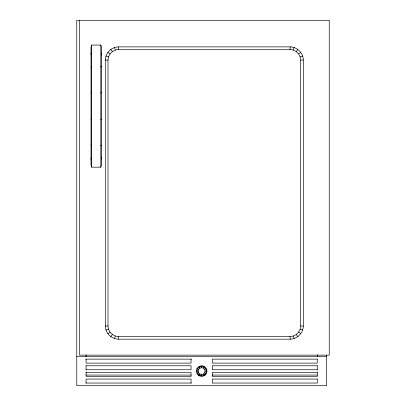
<?xml version="1.0" encoding="UTF-8"?>
<svg xmlns="http://www.w3.org/2000/svg" width="406" height="406" viewBox="0 0 406 406"><rect width="100%" height="100%" fill="white"/><g stroke="black" fill="none" stroke-linecap="round" stroke-linejoin="round"><path stroke-width="0.61" d="M118.415 339.193L290.239 339.193C297.212 339.122 303.246 333.087 303.318 326.114L303.318 59.951C303.246 52.983 297.212 46.949 290.239 46.873L118.415 46.873C111.447 46.949 105.413 52.983 105.337 59.951L105.337 326.114C105.413 333.087 111.447 339.122 118.415 339.193L118.628 336.538L290.031 336.538C295.725 336.523 300.648 331.6 300.663 325.906L300.663 60.164C300.648 54.465 295.725 49.547 290.031 49.532L118.628 49.532C112.929 49.547 108.011 54.465 107.996 60.164L107.996 325.906C108.011 331.6 112.929 336.523 118.628 336.538M290.031 49.532L290.239 46.873M101.302 55.049L101.495 53.181M91 159.056L91.127 157.812M196.93 371.084L197.565 368.714L199.3 366.978L201.67 366.344L204.04 366.978L205.776 368.714L206.41 371.084L205.776 373.454L204.04 375.19L201.67 375.824L199.3 375.19L197.565 373.454L196.93 371.084L198.25 371.084L198.712 369.374L199.96 368.12L201.67 367.663L203.381 368.12L204.634 369.374L205.091 371.084L204.634 372.794L203.381 374.048L201.67 374.505L199.96 374.048L198.712 372.794L198.25 371.084M91.695 45.061L91 47.243L91 164.993L91.695 167.176L100.8 167.176L101.495 164.993L101.495 47.243L100.8 45.061L91.695 45.061L91.695 167.176M114.507 338.574L115.34 336.016M293.315 50.055L294.147 47.492M199.3 375.19L199.96 374.048M203.381 368.12L204.04 366.978M296.278 51.562L297.862 49.385M110.797 336.686L112.376 334.508M298.633 53.912L300.81 52.333M107.849 333.737L110.026 332.154M197.565 373.454L198.712 372.794M204.634 369.374L205.776 368.714M91 66.949L91.695 66.706M100.8 145.531L101.495 145.287M300.141 56.876L302.698 56.043M105.956 330.022L108.519 329.19M91 92.893L91.695 92.812M100.8 119.425L101.495 119.344M300.663 60.164L303.318 59.951M105.337 326.114L107.996 325.906M76.77 356.468L326.571 356.468M85.702 359.127L191.53 359.127M86.072 365.77L191.043 365.77L191.043 369.754L86.072 369.754M317.269 365.77L212.302 365.77L212.302 369.754L317.269 369.754M205.091 371.084L206.41 371.084M86.072 372.414L191.043 372.414L191.043 376.398L86.072 376.398L86.072 371.901M317.269 372.414L212.302 372.414L212.302 376.398L317.269 376.398L317.269 371.901M86.072 375.068L191.221 375.068M198.189 375.068L200.087 375.068M203.254 375.068L205.157 375.068M212.125 375.068L317.269 375.068M85.702 383.041L191.53 383.041M105.337 59.951L107.996 60.164M300.663 325.906L303.318 326.114M100.8 92.812L101.495 92.893M91 119.344L91.695 119.425M105.956 56.043L108.519 56.876M300.141 329.19L302.698 330.022M100.8 66.706L101.495 66.949M91 145.287L91.695 145.531M197.565 368.714L198.712 369.374M204.634 372.794L205.776 373.454M107.849 52.333L110.026 53.912M298.633 332.154L300.81 333.737M110.797 49.385L112.376 51.562M296.278 334.508L297.862 336.686M199.3 366.978L199.96 368.12M203.381 374.048L204.04 375.19M293.315 336.016L294.147 338.574M114.507 47.492L115.34 50.055M91 53.181L91.127 54.424M101.302 157.188L101.495 159.056M290.031 336.538L290.239 339.193M118.415 46.873L118.628 49.532M326.571 355.25L326.571 385.7L76.77 385.7L76.77 20.3L329.23 20.3L329.23 355.138L79.429 355.138L79.429 20.3M317.269 354.788L317.269 356.691M317.269 365.562L317.269 369.998M201.67 366.344L201.67 367.663M201.67 374.505L201.67 375.824M191.043 359.127L191.043 363.111L86.072 363.111L86.072 359.127M191.043 383.041L191.043 379.057L86.072 379.057L86.072 383.041M100.8 45.061L100.8 167.176M86.072 354.788L86.072 356.691M86.072 365.562L86.072 369.998M196.996 368.384L196.271 371.084L196.996 373.784L198.97 375.763L201.67 376.484L204.37 375.763L206.349 373.784L207.07 371.084L206.349 368.384L204.37 366.405L201.67 365.684L198.97 366.405L196.996 368.384M317.269 359.127L212.302 359.127L212.302 363.111L317.269 363.111L317.269 359.127M317.269 379.057L212.302 379.057L212.302 383.041L317.269 383.041L317.269 379.057"/></g></svg>
